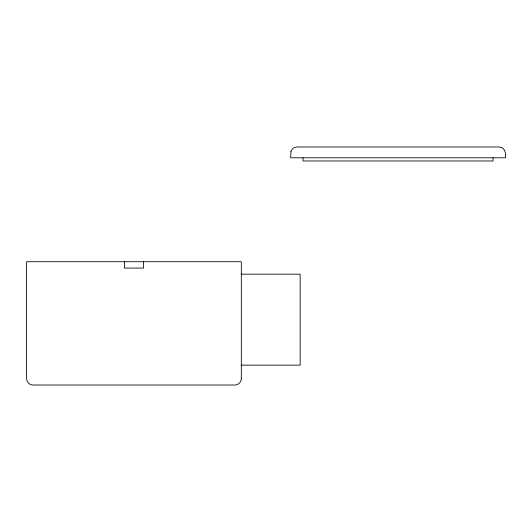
<?xml version="1.0" encoding="UTF-8"?>
<svg xmlns="http://www.w3.org/2000/svg" width="532" height="532" viewBox="0 0 532 532"><rect width="100%" height="100%" fill="white"/><g stroke="black" fill="none" stroke-linecap="round" stroke-linejoin="round"><path stroke-width="0.8" d="M241.315 274.173L300.161 274.173L300.161 365.145L241.315 365.145M493.058 157.805L493.058 160.983L303.027 160.983L303.027 157.805M143.5 261.717L143.5 268.081L124.415 268.081L124.415 261.717M241.315 378.651C241.335 382.056 238.356 385.035 234.951 385.015L32.964 385.015C29.559 385.035 26.58 382.056 26.6 378.651L26.6 261.717L241.315 261.717L241.315 378.651M290.898 151.7L290.685 157.805L505.4 157.805C506.384 153.282 504.575 146.932 499.036 146.985L297.049 146.985C294.236 147.005 291.642 148.987 290.898 151.7"/></g></svg>
